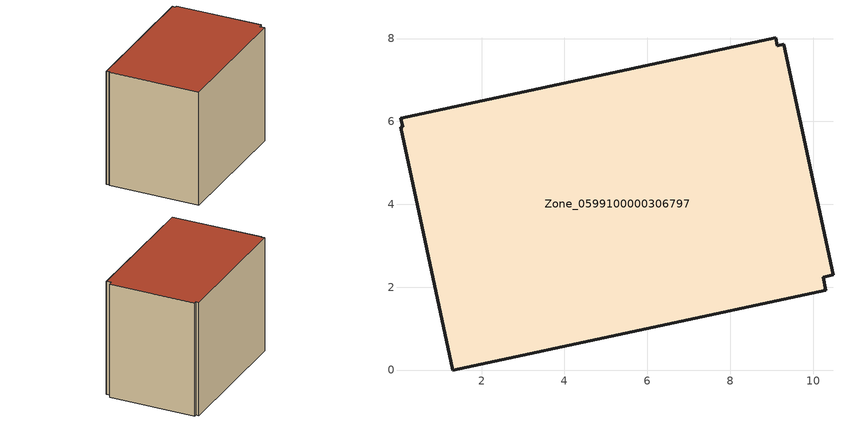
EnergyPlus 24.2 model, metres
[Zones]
Zone_0599100000306797
 floor ground (C_G): 10.25,2.24 10.31,1.93 1.3,0 0.04,5.86 0.1,5.88 0.04,6.08 9.1,8.02 9.14,7.83 9.29,7.86 10.48,2.3 z0
 wall outside (C_F): 10.31,1.93 10.25,2.24 10.48,2.3 9.29,7.86 9.14,7.83 9.1,8.02 0.04,6.08 0.1,5.88 0.04,5.86 1.3,0 10.31,1.93 z0:7.71
 roof outside (C_R): 10.48,2.3 9.29,7.86 9.14,7.83 9.1,8.02 0.04,6.08 0.1,5.88 0.04,5.86 1.3,0 10.31,1.93 10.25,2.24 z7.71
[BUILDING]
Pand.0599100000306797: North Axis=0; Terrain=City; Loads Convergence Tolerance Value=0.04; Temperature Convergence Tolerance Value=0.4; Solar Distribution=FullExterior; Maximum Number of Warmup Days=25; Minimum Number of Warmup Days=1
[Site:Location]
Rotterdam.The.Hague.AP_ZH_NLD Design_Conditions: Latitude=51.96; Longitude=4.45; Time Zone=1; Elevation=-4.5
[SITE:GROUNDTEMPERATURE:BUILDINGSURFACE]
18, 18, 18, 18, 18, 18, 18, 18, 18, 18, 18, 18
[MATERIAL] Thermal Absorptance=0.9; Solar Absorptance=0.7; Visible Absorptance=0.7
Name | Roughness | Thickness | Conductivity | Density | Specific Heat
G.TC.1975-1991 | MediumSmooth | 0.15 | 0.288461 | 540 | 1210
F.TC.1975-1991 | Rough | 0.3 | 0.230769 | 1920 | 840
R.TC.1975-1991 | MediumRough | 0.2 | 0.153846 | 1500 | 1000
[CONSTRUCTION]
C_G: G.TC.1975-1991
C_F: F.TC.1975-1991
C_R: R.TC.1975-1991
[ZONE]
Zone_0599100000306797: Type=1; Multiplier=1; Ceiling Height=Autocalculate; Volume=Autocalculate; Floor Area=autocalculate; Part of Total Floor Area=Yes
[ZONEINFILTRATION:DESIGNFLOWRATE]
Infil_Zone_0599100000306797: Zone or ZoneList or Space or SpaceList=Zone_0599100000306797; Schedule=AlwaysOn; Design Flow Rate Calculation Method=Flow/Area; Flow Rate per Floor Area=0.003; Constant Term Coefficient=1; Temperature Term Coefficient=0; Velocity Term Coefficient=0; Velocity Squared Term Coefficient=0
[HVACTEMPLATE:ZONE:IDEALLOADSAIRSYSTEM]
Zone_0599100000306797: Maximum Heating Supply Air Temperature=50; Minimum Cooling Supply Air Temperature=13; Maximum Heating Supply Air Humidity Ratio=0.0156; Minimum Cooling Supply Air Humidity Ratio=0.0077; Heating Limit=NoLimit; Cooling Limit=NoLimit; Dehumidification Control Type=ConstantSensibleHeatRatio; Cooling Sensible Heat Ratio=0.7; Dehumidification Setpoint=60; Humidification Control Type=None; Humidification Setpoint=30; Outdoor Air Method=None; Outdoor Air Flow Rate per Person=0.00944; Outdoor Air Flow Rate per Zone Floor Area=0; Outdoor Air Flow Rate per Zone=0; Demand Controlled Ventilation Type=None; Outdoor Air Economizer Type=NoEconomizer; Heat Recovery Type=None; Sensible Heat Recovery Effectiveness=0.7; Latent Heat Recovery Effectiveness=0.65
[ZONECONTROL:THERMOSTAT]
ThermostatControl_Zone_0599100000306797: Zone or ZoneList=Zone_0599100000306797; Control Type Schedule=DualSetpointControlType; Control 1=Thermostat_Zone_0599100000306797; Temperature Difference Between Cutout And Setpoint=0
[THERMOSTATSETPOINT:DUALSETPOINT]
Thermostat_Zone_0599100000306797: Heating Setpoint Temperature Schedule=HeatingSetpoint_Zone_0599100000306797; Cooling Setpoint Temperature Schedule=CoolingSetpoint_Zone_0599100000306797
[SCHEDULE:COMPACT]
HeatingSetpoint_Zone_0599100000306797: Through: 12/31, For: AllDays, Until: 24:00, 21
CoolingSetpoint_Zone_0599100000306797: Through: 12/31, For: AllDays, Until: 24:00, 24
DualSetpointControlType: Through: 12/31, For: AllDays, Until: 24:00, 4
AlwaysOn: Through: 12/31, For: AllDays, Until: 24:00, 1
